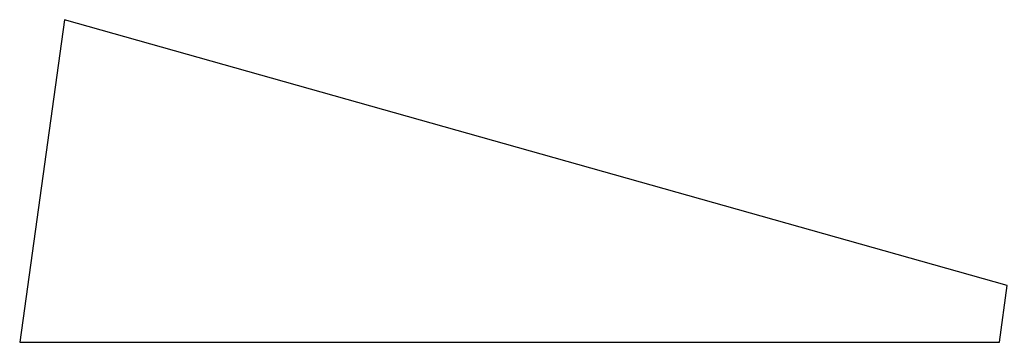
# Model space of a CAD drawing. Header units: millimetres. Extents: x 19 to 132, y -21 to 15.
import ezdxf

# ---------------------------------------------------------------- set-up
doc = ezdxf.new("R2010")
doc.units = ezdxf.units.MM
doc.layers.get('0').update_dxf_attribs({"linetype": 'CONTINUOUS'})

msp = doc.modelspace()

# ---------------------------------------------------------------- linework, layer by layer
msp.add_lwpolyline([(24.46, 15.32), (19.39, -21.39), (130.85, -21.39), (131.74, -14.93)], close=True)
msp.add_lwpolyline([(24.46, 15.32), (19.39, -21.39), (130.85, -21.39), (131.74, -14.93)], close=True)

doc.saveas('drawing.dxf')
